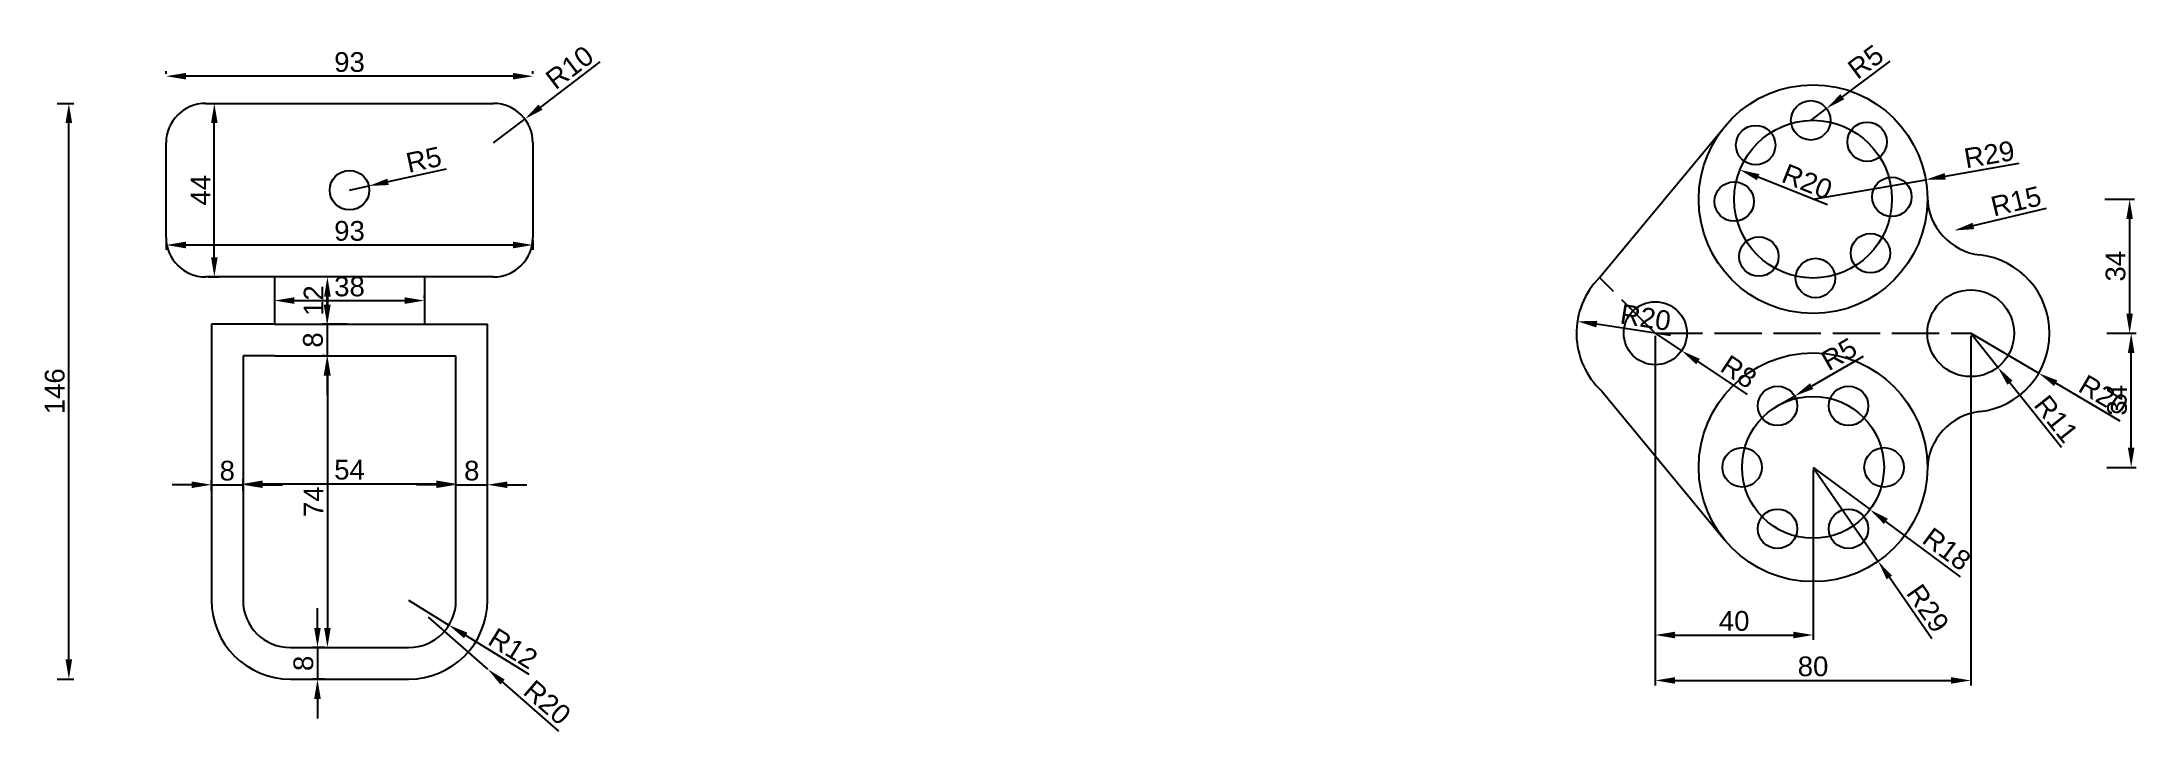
# Model space of a CAD drawing. Header units: millimetres. Extents: x 2228 to 2759, y 1775 to 1950.
import ezdxf

# ---------------------------------------------------------------- set-up
doc = ezdxf.new("R2010")
doc.units = ezdxf.units.MM
doc.linetypes.add('ACAD_ISO02W100', pattern=[15, 12, -3])
doc.styles.get("Standard").update_dxf_attribs({"font": 'arial.ttf'})
doc.dimstyles.new('ISO-25', dxfattribs={"dimtxt": 5, "dimasz": 5, "dimexe": 1.25, "dimexo": 0.625, "dimgap": 1, "dimtad": 1, "dimtxsty": 'Standard', "dimcen": 2.5, "dimclrd": 1, "dimclrt": 4, "dimadec": 0, "dimazin": 0, "dimtfac": 1, "dimtmove": 0, "dimatfit": 3, "dimfxl": 1, "dimarcsym": 0})

# ---------------------------------------------------------------- blocks, each defined once
blk = doc.blocks.new('*D1')
at = {"color": 1, "lineweight": -2, "transparency": 16777216}
for p, q in [((2369.4, 1944.85), (2354.33, 1933.41)), ((2342.38, 1924.34), (2350.34, 1930.39))]:
    blk.add_line(p, q, dxfattribs=at)
at = {"color": 1, "transparency": 16777216}
blk.add_solid([(2353.82, 1934.07), (2354.83, 1932.74), (2350.34, 1930.39)], dxfattribs=at)
at = {"layer": 'Defpoints', "color": 0, "transparency": 16777216}
for p in [(2350.34, 1930.39), (2342.38, 1924.34)]:
    blk.add_point(p, dxfattribs=at)
at = {"color": 4, "transparency": 16777216, "insert": (2361.71, 1943.47), "char_height": 5, "attachment_point": 5, "rotation": 37.1991}
blk.add_mtext('R10', dxfattribs=at)
blk = doc.blocks.new('*D2')
at = {"color": 1, "lineweight": -2, "transparency": 16777216}
for p, q in [((2330.4, 1917.68), (2315.65, 1914.47)), ((2305.88, 1912.34), (2310.76, 1913.4))]:
    blk.add_line(p, q, dxfattribs=at)
at = {"color": 1, "transparency": 16777216}
blk.add_solid([(2315.47, 1915.28), (2315.83, 1913.65), (2310.76, 1913.4)], dxfattribs=at)
at = {"layer": 'Defpoints', "color": 0, "transparency": 16777216}
for p in [(2305.88, 1912.34), (2310.76, 1913.4)]:
    blk.add_point(p, dxfattribs=at)
at = {"color": 4, "transparency": 16777216, "insert": (2324.71, 1920.07), "char_height": 5, "attachment_point": 5, "rotation": 12.2911}
blk.add_mtext('R5', dxfattribs=at)
blk = doc.blocks.new('*D3')
at = {"color": 0, "lineweight": -2, "transparency": 16777216}
for p, q in [((2259.38, 1941.87), (2259.38, 1942.49)), ((2352.38, 1941.87), (2352.38, 1942.49))]:
    blk.add_line(p, q, dxfattribs=at)
at = {"color": 1, "lineweight": -2, "transparency": 16777216}
blk.add_line((2347.38, 1941.24), (2264.38, 1941.24), dxfattribs=at)
at = {"color": 1, "transparency": 16777216}
for points in [[(2264.38, 1942.08), (2264.38, 1940.41), (2259.38, 1941.24)], [(2347.38, 1942.08), (2347.38, 1940.41), (2352.38, 1941.24)]]:
    blk.add_solid(points, dxfattribs=at)
at = {"layer": 'Defpoints', "color": 0, "transparency": 16777216}
for p in [(2259.38, 1941.24), (2259.38, 1941.24), (2352.38, 1941.24)]:
    blk.add_point(p, dxfattribs=at)
at = {"color": 4, "transparency": 16777216, "insert": (2305.88, 1944.8), "char_height": 5, "attachment_point": 5}
blk.add_mtext('93', dxfattribs=at)
blk = doc.blocks.new('*D4')
at = {"color": 0, "lineweight": -2, "transparency": 16777216}
for p, q in [((2270, 1934.34), (2272.85, 1934.34)), ((2270, 1890.34), (2272.85, 1890.34))]:
    blk.add_line(p, q, dxfattribs=at)
at = {"color": 1, "lineweight": -2, "transparency": 16777216}
blk.add_line((2271.6, 1895.34), (2271.6, 1929.34), dxfattribs=at)
at = {"color": 1, "transparency": 16777216}
for points in [[(2270.77, 1929.34), (2272.44, 1929.34), (2271.6, 1934.34)], [(2270.77, 1895.34), (2272.44, 1895.34), (2271.6, 1890.34)]]:
    blk.add_solid(points, dxfattribs=at)
at = {"layer": 'Defpoints', "color": 0, "transparency": 16777216}
for p in [(2269.38, 1934.34), (2271.6, 1934.34), (2269.38, 1890.34)]:
    blk.add_point(p, dxfattribs=at)
at = {"color": 4, "transparency": 16777216, "insert": (2268.1, 1912.34), "char_height": 5, "attachment_point": 5, "rotation": 90}
blk.add_mtext('44', dxfattribs=at)
blk = doc.blocks.new('*D5')
at = {"color": 0, "lineweight": -2, "transparency": 16777216}
for p, q in [((2259.38, 1899.71), (2259.38, 1897.19)), ((2352.38, 1899.71), (2352.38, 1897.19))]:
    blk.add_line(p, q, dxfattribs=at)
at = {"color": 1, "lineweight": -2, "transparency": 16777216}
blk.add_line((2264.38, 1898.44), (2347.38, 1898.44), dxfattribs=at)
at = {"color": 1, "transparency": 16777216}
for points in [[(2264.38, 1899.27), (2264.38, 1897.6), (2259.38, 1898.44)], [(2347.38, 1899.27), (2347.38, 1897.6), (2352.38, 1898.44)]]:
    blk.add_solid(points, dxfattribs=at)
at = {"layer": 'Defpoints', "color": 0, "transparency": 16777216}
for p in [(2259.38, 1900.34), (2352.38, 1900.34), (2352.38, 1898.44)]:
    blk.add_point(p, dxfattribs=at)
at = {"color": 4, "transparency": 16777216, "insert": (2305.88, 1901.99), "char_height": 5, "attachment_point": 5}
blk.add_mtext('93', dxfattribs=at)
blk = doc.blocks.new('*D6')
at = {"color": 0, "lineweight": -2, "transparency": 16777216}
for p, q in [((2305.25, 1890.34), (2299.03, 1890.34)), ((2305.25, 1878.34), (2299.03, 1878.34))]:
    blk.add_line(p, q, dxfattribs=at)
at = {"color": 1, "lineweight": -2, "transparency": 16777216}
blk.add_line((2300.28, 1885.34), (2300.28, 1883.34), dxfattribs=at)
at = {"color": 1, "transparency": 16777216}
for points in [[(2299.44, 1885.34), (2301.11, 1885.34), (2300.28, 1890.34)], [(2299.44, 1883.34), (2301.11, 1883.34), (2300.28, 1878.34)]]:
    blk.add_solid(points, dxfattribs=at)
at = {"layer": 'Defpoints', "color": 0, "transparency": 16777216}
for p in [(2305.88, 1890.34), (2300.28, 1878.34), (2305.88, 1878.34)]:
    blk.add_point(p, dxfattribs=at)
at = {"color": 4, "transparency": 16777216, "insert": (2296.77, 1884.34), "char_height": 5, "attachment_point": 5, "rotation": 90}
blk.add_mtext('12', dxfattribs=at)
blk = doc.blocks.new('*D7')
at = {"color": 0, "lineweight": -2, "transparency": 16777216}
for p, q in [((2324.88, 1884.96), (2324.88, 1885.59)), ((2286.88, 1883.71), (2286.88, 1883.09))]:
    blk.add_line(p, q, dxfattribs=at)
at = {"color": 1, "lineweight": -2, "transparency": 16777216}
blk.add_line((2291.88, 1884.34), (2319.88, 1884.34), dxfattribs=at)
at = {"color": 1, "transparency": 16777216}
for points in [[(2291.88, 1885.17), (2291.88, 1883.51), (2286.88, 1884.34)], [(2319.88, 1885.17), (2319.88, 1883.51), (2324.88, 1884.34)]]:
    blk.add_solid(points, dxfattribs=at)
at = {"layer": 'Defpoints', "color": 0, "transparency": 16777216}
for p in [(2286.88, 1884.34), (2324.88, 1884.34), (2324.88, 1884.34)]:
    blk.add_point(p, dxfattribs=at)
at = {"color": 4, "transparency": 16777216, "insert": (2305.88, 1887.89), "char_height": 5, "attachment_point": 5}
blk.add_mtext('38', dxfattribs=at)
blk = doc.blocks.new('*D8')
at = {"color": 1, "lineweight": -2, "transparency": 16777216}
for p, q in [((2300.19, 1883.34), (2300.19, 1888.34)), ((2300.19, 1878.34), (2300.19, 1870.34)), ((2300.19, 1865.34), (2300.19, 1860.34))]:
    blk.add_line(p, q, dxfattribs=at)
at = {"color": 0, "lineweight": -2, "transparency": 16777216}
for p, q in [((2299.65, 1878.34), (2298.94, 1878.34)), ((2299.65, 1870.34), (2298.94, 1870.34))]:
    blk.add_line(p, q, dxfattribs=at)
at = {"color": 1, "transparency": 16777216}
for points in [[(2299.35, 1883.34), (2301.02, 1883.34), (2300.19, 1878.34)], [(2299.35, 1865.34), (2301.02, 1865.34), (2300.19, 1870.34)]]:
    blk.add_solid(points, dxfattribs=at)
at = {"layer": 'Defpoints', "color": 0, "transparency": 16777216}
for p in [(2300.28, 1878.34), (2300.19, 1870.34), (2300.28, 1870.34)]:
    blk.add_point(p, dxfattribs=at)
at = {"color": 4, "transparency": 16777216, "insert": (2296.63, 1874.34), "char_height": 5, "attachment_point": 5, "rotation": 90}
blk.add_mtext('8', dxfattribs=at)
blk = doc.blocks.new('*D9')
at = {"color": 0, "lineweight": -2, "transparency": 16777216}
for p, q in [((2300.9, 1870.34), (2301.53, 1870.34)), ((2300.9, 1796.34), (2301.53, 1796.34))]:
    blk.add_line(p, q, dxfattribs=at)
at = {"color": 1, "lineweight": -2, "transparency": 16777216}
blk.add_line((2300.28, 1865.34), (2300.28, 1801.34), dxfattribs=at)
at = {"color": 1, "transparency": 16777216}
for points in [[(2299.44, 1865.34), (2301.11, 1865.34), (2300.28, 1870.34)], [(2299.44, 1801.34), (2301.11, 1801.34), (2300.28, 1796.34)]]:
    blk.add_solid(points, dxfattribs=at)
at = {"layer": 'Defpoints', "color": 0, "transparency": 16777216}
for p in [(2300.28, 1870.34), (2300.28, 1796.34), (2300.28, 1796.34)]:
    blk.add_point(p, dxfattribs=at)
at = {"color": 4, "transparency": 16777216, "insert": (2296.78, 1833.34), "char_height": 5, "attachment_point": 5, "rotation": 90}
blk.add_mtext('74', dxfattribs=at)
blk = doc.blocks.new('*D10')
at = {"color": 1, "lineweight": -2, "transparency": 16777216}
for p, q in [((2297.76, 1801.34), (2297.76, 1806.34)), ((2297.76, 1796.34), (2297.76, 1788.34)), ((2297.76, 1783.34), (2297.76, 1778.34))]:
    blk.add_line(p, q, dxfattribs=at)
at = {"color": 0, "lineweight": -2, "transparency": 16777216}
for p, q in [((2299.65, 1796.34), (2296.51, 1796.34)), ((2299.65, 1788.34), (2296.51, 1788.34))]:
    blk.add_line(p, q, dxfattribs=at)
at = {"color": 1, "transparency": 16777216}
for points in [[(2296.92, 1801.34), (2298.59, 1801.34), (2297.76, 1796.34)], [(2296.92, 1783.34), (2298.59, 1783.34), (2297.76, 1788.34)]]:
    blk.add_solid(points, dxfattribs=at)
at = {"layer": 'Defpoints', "color": 0, "transparency": 16777216}
for p in [(2300.28, 1796.34), (2297.76, 1788.34), (2300.28, 1788.34)]:
    blk.add_point(p, dxfattribs=at)
at = {"color": 4, "transparency": 16777216, "insert": (2294.2, 1792.34), "char_height": 5, "attachment_point": 5, "rotation": 90}
blk.add_mtext('8', dxfattribs=at)
blk = doc.blocks.new('*D11')
at = {"color": 1, "lineweight": -2, "transparency": 16777216}
for p, q in [((2325.85, 1804.05), (2340.91, 1790.9)), ((2358.93, 1775.15), (2344.68, 1787.61))]:
    blk.add_line(p, q, dxfattribs=at)
at = {"color": 1, "transparency": 16777216}
blk.add_solid([(2345.23, 1788.23), (2344.13, 1786.98), (2340.91, 1790.9)], dxfattribs=at)
at = {"layer": 'Defpoints', "color": 0, "transparency": 16777216}
for p in [(2325.85, 1804.05), (2340.91, 1790.9)]:
    blk.add_point(p, dxfattribs=at)
at = {"color": 4, "transparency": 16777216, "insert": (2356.03, 1782.41), "char_height": 5, "attachment_point": 5, "rotation": 318.8639}
blk.add_mtext('R20', dxfattribs=at)
blk = doc.blocks.new('*D12')
at = {"color": 1, "lineweight": -2, "transparency": 16777216}
for p, q in [((2320.88, 1808.34), (2331.09, 1802.04)), ((2351.43, 1789.5), (2335.35, 1799.42))]:
    blk.add_line(p, q, dxfattribs=at)
at = {"color": 1, "transparency": 16777216}
blk.add_solid([(2335.79, 1800.13), (2334.91, 1798.71), (2331.09, 1802.04)], dxfattribs=at)
at = {"layer": 'Defpoints', "color": 0, "transparency": 16777216}
for p in [(2320.88, 1808.34), (2331.09, 1802.04)]:
    blk.add_point(p, dxfattribs=at)
at = {"color": 4, "transparency": 16777216, "insert": (2347.36, 1796.13), "char_height": 5, "attachment_point": 5, "rotation": 328.3413}
blk.add_mtext('R12', dxfattribs=at)
blk = doc.blocks.new('*D13')
at = {"color": 1, "lineweight": -2, "transparency": 16777216}
for p, q in [((2265.88, 1837.63), (2260.88, 1837.63)), ((2270.88, 1837.63), (2278.88, 1837.63)), ((2283.88, 1837.63), (2288.88, 1837.63))]:
    blk.add_line(p, q, dxfattribs=at)
at = {"color": 0, "lineweight": -2, "transparency": 16777216}
for p, q in [((2270.88, 1836.08), (2270.88, 1838.88)), ((2278.88, 1836.08), (2278.88, 1838.88))]:
    blk.add_line(p, q, dxfattribs=at)
at = {"color": 1, "transparency": 16777216}
for points in [[(2265.88, 1838.46), (2265.88, 1836.8), (2270.88, 1837.63)], [(2283.88, 1838.46), (2283.88, 1836.8), (2278.88, 1837.63)]]:
    blk.add_solid(points, dxfattribs=at)
at = {"layer": 'Defpoints', "color": 0, "transparency": 16777216}
for p in [(2278.88, 1837.63), (2270.88, 1835.46), (2278.88, 1835.46)]:
    blk.add_point(p, dxfattribs=at)
at = {"color": 4, "transparency": 16777216, "insert": (2274.88, 1841.18), "char_height": 5, "attachment_point": 5}
blk.add_mtext('8', dxfattribs=at)
blk = doc.blocks.new('*D14')
at = {"color": 0, "lineweight": -2, "transparency": 16777216}
for p, q in [((2278.88, 1838.26), (2278.88, 1839.12)), ((2332.88, 1838.26), (2332.88, 1839.12))]:
    blk.add_line(p, q, dxfattribs=at)
at = {"color": 1, "lineweight": -2, "transparency": 16777216}
blk.add_line((2283.88, 1837.87), (2327.88, 1837.87), dxfattribs=at)
at = {"color": 1, "transparency": 16777216}
for points in [[(2283.88, 1838.71), (2283.88, 1837.04), (2278.88, 1837.87)], [(2327.88, 1838.71), (2327.88, 1837.04), (2332.88, 1837.87)]]:
    blk.add_solid(points, dxfattribs=at)
at = {"layer": 'Defpoints', "color": 0, "transparency": 16777216}
for p in [(2278.88, 1837.63), (2332.88, 1837.87), (2332.88, 1837.63)]:
    blk.add_point(p, dxfattribs=at)
at = {"color": 4, "transparency": 16777216, "insert": (2305.88, 1841.42), "char_height": 5, "attachment_point": 5}
blk.add_mtext('54', dxfattribs=at)
blk = doc.blocks.new('*D15')
at = {"color": 1, "lineweight": -2, "transparency": 16777216}
for p, q in [((2327.88, 1837.63), (2322.88, 1837.63)), ((2332.88, 1837.63), (2340.88, 1837.63)), ((2345.88, 1837.63), (2350.88, 1837.63))]:
    blk.add_line(p, q, dxfattribs=at)
at = {"color": 0, "lineweight": -2, "transparency": 16777216}
for p, q in [((2332.88, 1838.26), (2332.88, 1838.88)), ((2340.88, 1838.26), (2340.88, 1838.88))]:
    blk.add_line(p, q, dxfattribs=at)
at = {"color": 1, "transparency": 16777216}
for points in [[(2327.88, 1838.46), (2327.88, 1836.8), (2332.88, 1837.63)], [(2345.88, 1838.46), (2345.88, 1836.8), (2340.88, 1837.63)]]:
    blk.add_solid(points, dxfattribs=at)
at = {"layer": 'Defpoints', "color": 0, "transparency": 16777216}
for p in [(2332.88, 1837.63), (2340.88, 1837.63), (2340.88, 1837.63)]:
    blk.add_point(p, dxfattribs=at)
at = {"color": 4, "transparency": 16777216, "insert": (2336.88, 1841.18), "char_height": 5, "attachment_point": 5}
blk.add_mtext('8', dxfattribs=at)
blk = doc.blocks.new('*D16')
at = {"color": 0, "lineweight": -2, "transparency": 16777216}
for p, q in [((2231.74, 1934.34), (2235.96, 1934.34)), ((2231.74, 1788.34), (2235.96, 1788.34))]:
    blk.add_line(p, q, dxfattribs=at)
at = {"color": 1, "lineweight": -2, "transparency": 16777216}
blk.add_line((2234.71, 1793.34), (2234.71, 1929.34), dxfattribs=at)
at = {"color": 1, "transparency": 16777216}
for points in [[(2233.87, 1929.34), (2235.54, 1929.34), (2234.71, 1934.34)], [(2233.87, 1793.34), (2235.54, 1793.34), (2234.71, 1788.34)]]:
    blk.add_solid(points, dxfattribs=at)
at = {"layer": 'Defpoints', "color": 0, "transparency": 16777216}
for p in [(2231.11, 1934.34), (2234.71, 1934.34), (2231.11, 1788.34)]:
    blk.add_point(p, dxfattribs=at)
at = {"color": 4, "transparency": 16777216, "insert": (2231.15, 1861.34), "char_height": 5, "attachment_point": 5, "rotation": 90}
blk.add_mtext('146', dxfattribs=at)
blk = doc.blocks.new('*U19')
blk.add_circle((0, 0), 5)
blk = doc.blocks.new('*U20')
at = {"color": 0, "linetype": 'ByBlock', "lineweight": -2, "transparency": 16777216}
for p, rotation in [((2668.01, 1857.64), 299.9999999999999), ((2686.01, 1857.64), 240), ((2695.01, 1842.05), 180), ((2668.01, 1826.47), 59.99999999999999), ((2686.01, 1826.47), 120)]:
    blk.add_blockref('*U19', p, dxfattribs=dict(at, rotation=rotation))
blk.add_blockref('*U19', (2659.01, 1842.05), dxfattribs=at)
blk = doc.blocks.new('*U21')
blk.add_circle((0, 0), 5)
blk = doc.blocks.new('*U22')
at = {"color": 0, "linetype": 'ByBlock', "lineweight": -2, "transparency": 16777216}
for p, rotation in [((2676.42, 1930.05), 270), ((2662.46, 1923.77), 314.9999999999999), ((2690.73, 1924.61), 225), ((2697, 1910.65), 180), ((2663.29, 1895.5), 45.00000000000002), ((2691.56, 1896.34), 135), ((2677.6, 1890.06), 90.00000000000004)]:
    blk.add_blockref('*U21', p, dxfattribs=dict(at, rotation=rotation))
blk.add_blockref('*U21', (2657.02, 1909.46), dxfattribs=at)
blk = doc.blocks.new('*D23')
at = {"color": 0, "lineweight": -2, "transparency": 16777216}
for p, q in [((2637.01, 1875.43), (2637.01, 1786.75)), ((2717.01, 1875.43), (2717.01, 1786.75))]:
    blk.add_line(p, q, dxfattribs=at)
at = {"color": 1, "lineweight": -2, "transparency": 16777216}
blk.add_line((2642.01, 1788), (2712.01, 1788), dxfattribs=at)
at = {"color": 1, "transparency": 16777216}
for points in [[(2642.01, 1788.83), (2642.01, 1787.17), (2637.01, 1788)], [(2712.01, 1788.83), (2712.01, 1787.17), (2717.01, 1788)]]:
    blk.add_solid(points, dxfattribs=at)
at = {"layer": 'Defpoints', "color": 0, "transparency": 16777216}
for p in [(2637.01, 1876.05), (2717.01, 1876.05), (2717.01, 1788)]:
    blk.add_point(p, dxfattribs=at)
at = {"color": 4, "transparency": 16777216, "insert": (2677.01, 1791.55), "char_height": 5, "attachment_point": 5}
blk.add_mtext('80', dxfattribs=at)
blk = doc.blocks.new('*D24')
at = {"color": 0, "lineweight": -2, "transparency": 16777216}
for p, q in [((2637.01, 1875.43), (2637.01, 1798.27)), ((2677.01, 1841.43), (2677.01, 1798.27))]:
    blk.add_line(p, q, dxfattribs=at)
at = {"color": 1, "lineweight": -2, "transparency": 16777216}
blk.add_line((2642.01, 1799.52), (2672.01, 1799.52), dxfattribs=at)
at = {"color": 1, "transparency": 16777216}
for points in [[(2642.01, 1800.36), (2642.01, 1798.69), (2637.01, 1799.52)], [(2672.01, 1800.36), (2672.01, 1798.69), (2677.01, 1799.52)]]:
    blk.add_solid(points, dxfattribs=at)
at = {"layer": 'Defpoints', "color": 0, "transparency": 16777216}
for p in [(2637.01, 1876.05), (2677.01, 1842.05), (2677.01, 1799.52)]:
    blk.add_point(p, dxfattribs=at)
at = {"color": 4, "transparency": 16777216, "insert": (2657.01, 1803.08), "char_height": 5, "attachment_point": 5}
blk.add_mtext('40', dxfattribs=at)
blk = doc.blocks.new('*D25')
at = {"color": 0, "lineweight": -2, "transparency": 16777216}
for p, q in [((2753.98, 1876.05), (2758.94, 1876.05)), ((2751.55, 1842.05), (2758.94, 1842.05))]:
    blk.add_line(p, q, dxfattribs=at)
at = {"color": 1, "lineweight": -2, "transparency": 16777216}
blk.add_line((2757.69, 1847.05), (2757.69, 1871.05), dxfattribs=at)
at = {"color": 1, "transparency": 16777216}
for points in [[(2756.85, 1871.05), (2758.52, 1871.05), (2757.69, 1876.05)], [(2756.85, 1847.05), (2758.52, 1847.05), (2757.69, 1842.05)]]:
    blk.add_solid(points, dxfattribs=at)
at = {"layer": 'Defpoints', "color": 0, "transparency": 16777216}
for p in [(2753.36, 1876.05), (2757.69, 1876.05), (2750.93, 1842.05)]:
    blk.add_point(p, dxfattribs=at)
at = {"color": 4, "transparency": 16777216, "insert": (2754.13, 1859.05), "char_height": 5, "attachment_point": 5, "rotation": 90}
blk.add_mtext('34', dxfattribs=at)
blk = doc.blocks.new('*D26')
at = {"color": 0, "lineweight": -2, "transparency": 16777216}
for p, q in [((2751.01, 1910.05), (2758.54, 1910.05)), ((2751.55, 1876.05), (2758.54, 1876.05))]:
    blk.add_line(p, q, dxfattribs=at)
at = {"color": 1, "lineweight": -2, "transparency": 16777216}
blk.add_line((2757.29, 1905.05), (2757.29, 1881.05), dxfattribs=at)
at = {"color": 1, "transparency": 16777216}
for points in [[(2756.46, 1905.05), (2758.12, 1905.05), (2757.29, 1910.05)], [(2756.46, 1881.05), (2758.12, 1881.05), (2757.29, 1876.05)]]:
    blk.add_solid(points, dxfattribs=at)
at = {"layer": 'Defpoints', "color": 0, "transparency": 16777216}
for p in [(2750.38, 1910.05), (2750.93, 1876.05), (2757.29, 1876.05)]:
    blk.add_point(p, dxfattribs=at)
at = {"color": 4, "transparency": 16777216, "insert": (2753.74, 1893.05), "char_height": 5, "attachment_point": 5, "rotation": 90}
blk.add_mtext('34', dxfattribs=at)
blk = doc.blocks.new('*D27')
at = {"color": 1, "lineweight": -2, "transparency": 16777216}
for p, q in [((2696.52, 1945.08), (2684.43, 1936.03)), ((2676.42, 1930.05), (2680.42, 1933.04))]:
    blk.add_line(p, q, dxfattribs=at)
at = {"color": 1, "transparency": 16777216}
blk.add_solid([(2683.93, 1936.7), (2684.93, 1935.37), (2680.42, 1933.04)], dxfattribs=at)
at = {"layer": 'Defpoints', "color": 0, "transparency": 16777216}
for p in [(2676.42, 1930.05), (2680.42, 1933.04)]:
    blk.add_point(p, dxfattribs=at)
at = {"color": 4, "transparency": 16777216, "insert": (2690.36, 1944.89), "char_height": 5, "attachment_point": 5, "rotation": 36.7883}
blk.add_mtext('R5', dxfattribs=at)
blk = doc.blocks.new('*D28')
at = {"color": 1, "lineweight": -2, "transparency": 16777216}
blk.add_line((2680.66, 1908.59), (2663.09, 1915.64), dxfattribs=at)
at = {"color": 1, "transparency": 16777216}
blk.add_solid([(2663.4, 1916.41), (2662.78, 1914.86), (2658.45, 1917.5)], dxfattribs=at)
at = {"layer": 'Defpoints', "color": 0, "transparency": 16777216}
for p in [(2658.45, 1917.5), (2677.01, 1910.05)]:
    blk.add_point(p, dxfattribs=at)
at = {"color": 4, "transparency": 16777216, "insert": (2675.52, 1914.48), "char_height": 5, "attachment_point": 5, "rotation": 338.1526}
blk.add_mtext('R20', dxfattribs=at)
blk = doc.blocks.new('*D29')
at = {"color": 1, "lineweight": -2, "transparency": 16777216}
for p, q in [((2729.19, 1919.08), (2710.51, 1915.85)), ((2677.01, 1910.05), (2705.59, 1915))]:
    blk.add_line(p, q, dxfattribs=at)
at = {"color": 1, "transparency": 16777216}
blk.add_solid([(2710.37, 1916.67), (2710.66, 1915.03), (2705.59, 1915)], dxfattribs=at)
at = {"layer": 'Defpoints', "color": 0, "transparency": 16777216}
for p in [(2705.59, 1915), (2677.01, 1910.05)]:
    blk.add_point(p, dxfattribs=at)
at = {"color": 4, "transparency": 16777216, "insert": (2721.71, 1921.39), "char_height": 5, "attachment_point": 5, "rotation": 9.8159}
blk.add_mtext('R29', dxfattribs=at)
blk = doc.blocks.new('*D30')
at = {"color": 1, "lineweight": -2, "transparency": 16777216}
blk.add_line((2640.9, 1875.46), (2622.19, 1878.34), dxfattribs=at)
at = {"color": 1, "transparency": 16777216}
blk.add_solid([(2622.31, 1879.16), (2622.06, 1877.51), (2617.24, 1879.1)], dxfattribs=at)
at = {"layer": 'Defpoints', "color": 0, "transparency": 16777216}
for p in [(2617.24, 1879.1), (2637.01, 1876.05)]:
    blk.add_point(p, dxfattribs=at)
at = {"color": 4, "transparency": 16777216, "insert": (2634.55, 1880.03), "char_height": 5, "attachment_point": 5, "rotation": 351.2479}
blk.add_mtext('R20', dxfattribs=at)
blk = doc.blocks.new('*D31')
at = {"color": 1, "lineweight": -2, "transparency": 16777216}
for p, q in [((2637.01, 1876.05), (2643.68, 1871.63)), ((2660.4, 1860.53), (2647.84, 1868.86))]:
    blk.add_line(p, q, dxfattribs=at)
at = {"color": 1, "transparency": 16777216}
blk.add_solid([(2648.3, 1869.56), (2647.38, 1868.17), (2643.68, 1871.63)], dxfattribs=at)
at = {"layer": 'Defpoints', "color": 0, "transparency": 16777216}
for p in [(2637.01, 1876.05), (2643.68, 1871.63)]:
    blk.add_point(p, dxfattribs=at)
at = {"color": 4, "transparency": 16777216, "insert": (2658.17, 1866.27), "char_height": 5, "attachment_point": 5, "rotation": 326.4192}
blk.add_mtext('R8', dxfattribs=at)
blk = doc.blocks.new('*D32')
at = {"color": 1, "lineweight": -2, "transparency": 16777216}
for p, q in [((2717.01, 1876.05), (2723.84, 1867.43)), ((2739.98, 1847.08), (2726.95, 1863.52))]:
    blk.add_line(p, q, dxfattribs=at)
at = {"color": 1, "transparency": 16777216}
blk.add_solid([(2727.6, 1864.03), (2726.3, 1863), (2723.84, 1867.43)], dxfattribs=at)
at = {"layer": 'Defpoints', "color": 0, "transparency": 16777216}
for p in [(2717.01, 1876.05), (2723.84, 1867.43)]:
    blk.add_point(p, dxfattribs=at)
at = {"color": 4, "transparency": 16777216, "insert": (2738.7, 1854.34), "char_height": 5, "attachment_point": 5, "rotation": 308.405}
blk.add_mtext('R11', dxfattribs=at)
blk = doc.blocks.new('*D33')
at = {"color": 1, "lineweight": -2, "transparency": 16777216}
for p, q in [((2717.01, 1876.05), (2734.25, 1865.92)), ((2754.88, 1853.78), (2738.56, 1863.38))]:
    blk.add_line(p, q, dxfattribs=at)
at = {"color": 1, "transparency": 16777216}
blk.add_solid([(2738.98, 1864.1), (2738.14, 1862.66), (2734.25, 1865.92)], dxfattribs=at)
at = {"layer": 'Defpoints', "color": 0, "transparency": 16777216}
for p in [(2717.01, 1876.05), (2734.25, 1865.92)]:
    blk.add_point(p, dxfattribs=at)
at = {"color": 4, "transparency": 16777216, "insert": (2750.67, 1860.38), "char_height": 5, "attachment_point": 5, "rotation": 329.5367}
blk.add_mtext('R20', dxfattribs=at)
blk = doc.blocks.new('*D34')
at = {"color": 1, "lineweight": -2, "transparency": 16777216}
for p, q in [((2677.01, 1842.05), (2693.52, 1818.21)), ((2707.16, 1798.52), (2696.37, 1814.1))]:
    blk.add_line(p, q, dxfattribs=at)
at = {"color": 1, "transparency": 16777216}
blk.add_solid([(2697.05, 1814.58), (2695.68, 1813.63), (2693.52, 1818.21)], dxfattribs=at)
at = {"layer": 'Defpoints', "color": 0, "transparency": 16777216}
for p in [(2677.01, 1842.05), (2693.52, 1818.21)]:
    blk.add_point(p, dxfattribs=at)
at = {"color": 4, "transparency": 16777216, "insert": (2706.11, 1806.28), "char_height": 5, "attachment_point": 5, "rotation": 304.6985}
blk.add_mtext('R29', dxfattribs=at)
blk = doc.blocks.new('*D35')
at = {"color": 1, "lineweight": -2, "transparency": 16777216}
for p, q in [((2677.01, 1842.05), (2691.46, 1831.33)), ((2714.43, 1814.28), (2695.48, 1828.35))]:
    blk.add_line(p, q, dxfattribs=at)
at = {"color": 1, "transparency": 16777216}
blk.add_solid([(2695.98, 1829.02), (2694.98, 1827.68), (2691.46, 1831.33)], dxfattribs=at)
at = {"layer": 'Defpoints', "color": 0, "transparency": 16777216}
for p in [(2677.01, 1842.05), (2691.46, 1831.33)]:
    blk.add_point(p, dxfattribs=at)
at = {"color": 4, "transparency": 16777216, "insert": (2710.94, 1821.3), "char_height": 5, "attachment_point": 5, "rotation": 323.4159}
blk.add_mtext('R18', dxfattribs=at)
blk = doc.blocks.new('*D36')
at = {"color": 1, "lineweight": -2, "transparency": 16777216}
for p, q in [((2689.75, 1870.19), (2676.67, 1862.64)), ((2668.01, 1857.64), (2672.34, 1860.14))]:
    blk.add_line(p, q, dxfattribs=at)
at = {"color": 1, "transparency": 16777216}
blk.add_solid([(2676.25, 1863.37), (2677.09, 1861.92), (2672.34, 1860.14)], dxfattribs=at)
at = {"layer": 'Defpoints', "color": 0, "transparency": 16777216}
for p in [(2672.34, 1860.14), (2668.01, 1857.64)]:
    blk.add_point(p, dxfattribs=at)
at = {"color": 4, "transparency": 16777216, "insert": (2683.6, 1870.74), "char_height": 5, "attachment_point": 5, "rotation": 30}
blk.add_mtext('R5', dxfattribs=at)
blk = doc.blocks.new('*D37')
at = {"color": 1, "lineweight": -2, "transparency": 16777216}
blk.add_line((2736.12, 1907.7), (2717.65, 1903.28), dxfattribs=at)
at = {"color": 1, "transparency": 16777216}
blk.add_solid([(2717.46, 1904.09), (2717.85, 1902.47), (2712.79, 1902.12)], dxfattribs=at)
at = {"layer": 'Defpoints', "color": 0, "transparency": 16777216}
for p in [(2712.79, 1902.12), (2727.38, 1905.61)]:
    blk.add_point(p, dxfattribs=at)
at = {"color": 4, "transparency": 16777216, "insert": (2728.49, 1909.53), "char_height": 5, "attachment_point": 5, "rotation": 13.4651}
blk.add_mtext('R15', dxfattribs=at)

msp = doc.modelspace()

# ---------------------------------------------------------------- linework, layer by layer
for p, q in [((2269.378, 1934.34), (2342.378, 1934.34)), ((2622.869, 1890.197), (2654.688, 1928.567)), ((2259.378, 1900.34), (2259.378, 1924.34)), ((2352.378, 1924.34), (2352.378, 1900.34)), ((2342.378, 1890.34), (2269.378, 1890.34)), ((2286.878, 1890.34), (2286.878, 1878.34)), ((2324.878, 1890.34), (2324.878, 1878.34)), ((2286.878, 1878.34), (2270.878, 1878.34)), ((2270.878, 1878.34), (2270.878, 1808.34)), ((2286.878, 1878.34), (2324.878, 1878.34)), ((2324.878, 1878.34), (2340.878, 1878.34)), ((2340.878, 1808.34), (2340.878, 1878.34)), ((2278.878, 1870.34), (2278.878, 1808.34)), ((2286.878, 1870.34), (2278.878, 1870.34)), ((2286.878, 1870.34), (2324.878, 1870.34)), ((2324.878, 1870.34), (2332.878, 1870.34)), ((2332.878, 1808.34), (2332.878, 1870.34)), ((2623.471, 1861.336), (2654.653, 1823.586)), ((2290.878, 1796.34), (2320.878, 1796.34)), ((2290.878, 1788.34), (2320.878, 1788.34))]:
    msp.add_line(p, q)
at = {"linetype": 'ACAD_ISO02W100'}
for q in [(2622.869, 1890.197), (2717.011, 1876.055)]:
    msp.add_line((2637.011, 1876.055), q, dxfattribs=at)
for centre, radius in [((2677.011, 1910.055), 29), ((2677.011, 1910.055), 20), ((2305.878, 1912.34), 5), ((2717.011, 1876.055), 11), ((2637.011, 1876.055), 8), ((2677.011, 1842.055), 29), ((2677.011, 1842.055), 18)]:
    msp.add_circle(centre, radius)
for centre, radius, start, end in [((2269.378, 1924.34), 10, 90, 180), ((2342.378, 1924.34), 10, 0, 90), ((2721.004, 1910.826), 15, 181.00462, 263.44872), ((2269.378, 1900.34), 10, 180, 270), ((2342.378, 1900.34), 10, 270, 0), ((2717.011, 1876.055), 20, 276.55128, 83.44872), ((2637.011, 1876.055), 20, 135, 227.38889), ((2721.004, 1841.284), 15, 96.55128, 178.99538), ((2290.878, 1808.34), 20, 180, 270), ((2290.878, 1808.34), 12, 180, 270), ((2320.878, 1808.34), 20, 270, 0), ((2320.878, 1808.34), 12, 270, 0)]:
    msp.add_arc(centre, radius, start, end)

# ---------------------------------------------------------------- block references
for name in ['*U22', '*U20']:
    msp.add_blockref(name, (0, 0))

# ---------------------------------------------------------------- dimensions: what is measured, and where the dimension line sits
for center, mpoint, picture, middle in [((2342.378, 1924.34), (2350.343, 1930.386), '*D1', (2361.709, 1943.473)), ((2676.421, 1930.046), (2680.425, 1933.041), '*D27', (2690.356, 1944.891)), ((2305.878, 1912.34), (2310.763, 1913.404), '*D2', (2324.714, 1920.069)), ((2677.011, 1910.055), (2705.587, 1914.999), '*D29', (2721.711, 1921.394)), ((2637.011, 1876.055), (2643.676, 1871.63), '*D31', (2658.168, 1866.273)), ((2668.011, 1857.643), (2672.341, 1860.143), '*D36', (2683.604, 1870.736)), ((2717.011, 1876.055), (2734.25, 1865.915), '*D33', (2750.675, 1860.376)), ((2677.011, 1842.055), (2693.52, 1818.212), '*D34', (2706.106, 1806.276)), ((2320.878, 1808.34), (2331.092, 1802.041), '*D12', (2347.361, 1796.134)), ((2325.848, 1804.052), (2340.911, 1790.895), '*D11', (2353.688, 1779.735))]:
    dim = msp.add_radius_dim(center=center, mpoint=mpoint, dimstyle='ISO-25')
    dim.commit()
    dim.dimension.update_dxf_attribs({"geometry": picture, "text_midpoint": middle})
dim = msp.add_linear_dim(base=(2259.378, 1941.244), p1=(2352.378, 1941.244), p2=(2259.378, 1941.244), dimstyle='ISO-25')
dim.commit()
dim.dimension.update_dxf_attribs({"geometry": '*D3', "text_midpoint": (2305.878, 1941.244), "dimtype": 160})
for base, p1, p2, picture, middle in [((2234.705, 1934.34), (2231.112, 1788.34), (2231.112, 1934.34), '*D16', (2231.152, 1861.34)), ((2271.603, 1934.34), (2269.378, 1890.34), (2269.378, 1934.34), '*D4', (2268.103, 1912.34)), ((2757.29, 1876.055), (2750.383, 1910.055), (2750.925, 1876.055), '*D26', (2753.736, 1893.055)), ((2300.185, 1870.34), (2300.277, 1878.34), (2300.277, 1870.34), '*D8', (2296.633, 1874.34)), ((2757.688, 1876.055), (2750.925, 1842.055), (2753.359, 1876.055), '*D25', (2754.134, 1859.055)), ((2300.277, 1796.34), (2300.277, 1870.34), (2300.277, 1796.34), '*D9', (2296.777, 1833.34)), ((2297.755, 1788.34), (2300.277, 1796.34), (2300.277, 1788.34), '*D10', (2294.202, 1792.34))]:
    dim = msp.add_linear_dim(base=base, p1=p1, p2=p2, angle=90, dimstyle='ISO-25')
    dim.commit()
    dim.dimension.update_dxf_attribs({"geometry": picture, "text_midpoint": middle})
for center, mpoint, picture, middle in [((2677.011, 1910.055), (2658.448, 1917.498), '*D28', (2674.194, 1911.184)), ((2727.379, 1905.61), (2712.791, 1902.118), '*D37', (2729.317, 1906.074)), ((2637.011, 1876.055), (2617.244, 1879.098), '*D30', (2634.012, 1876.517)), ((2717.011, 1876.055), (2723.845, 1867.435), '*D32', (2735.951, 1852.163)), ((2677.011, 1842.055), (2691.465, 1831.327), '*D35', (2708.824, 1818.442))]:
    dim = msp.add_radius_dim(center=center, mpoint=mpoint, dimstyle='ISO-25')
    dim.commit()
    dim.dimension.update_dxf_attribs({"geometry": picture, "text_midpoint": middle, "dimtype": 164})
for base, p1, p2, picture, middle in [((2352.378, 1898.436), (2259.378, 1900.34), (2352.378, 1900.34), '*D5', (2305.878, 1901.991)), ((2324.878, 1884.34), (2286.878, 1884.34), (2324.878, 1884.34), '*D7', (2305.878, 1887.894)), ((2717.011, 1788.001), (2637.011, 1876.055), (2717.011, 1876.055), '*D23', (2677.011, 1791.554)), ((2677.011, 1799.524), (2637.011, 1876.055), (2677.011, 1842.055), '*D24', (2657.011, 1803.077)), ((2278.878, 1837.63), (2270.878, 1835.459), (2278.878, 1835.459), '*D13', (2274.878, 1841.183)), ((2332.878, 1837.873), (2278.878, 1837.63), (2332.878, 1837.63), '*D14', (2305.878, 1841.415)), ((2340.878, 1837.63), (2332.878, 1837.63), (2340.878, 1837.63), '*D15', (2336.878, 1841.183))]:
    dim = msp.add_linear_dim(base=base, p1=p1, p2=p2, dimstyle='ISO-25')
    dim.commit()
    dim.dimension.update_dxf_attribs({"geometry": picture, "text_midpoint": middle})
dim = msp.add_linear_dim(base=(2300.277, 1878.34), p1=(2305.878, 1890.34), p2=(2305.878, 1878.34), angle=90, dimstyle='ISO-25')
dim.commit()
dim.dimension.update_dxf_attribs({"geometry": '*D6', "text_midpoint": (2300.277, 1884.34), "dimtype": 160})

doc.saveas('drawing.dxf')
